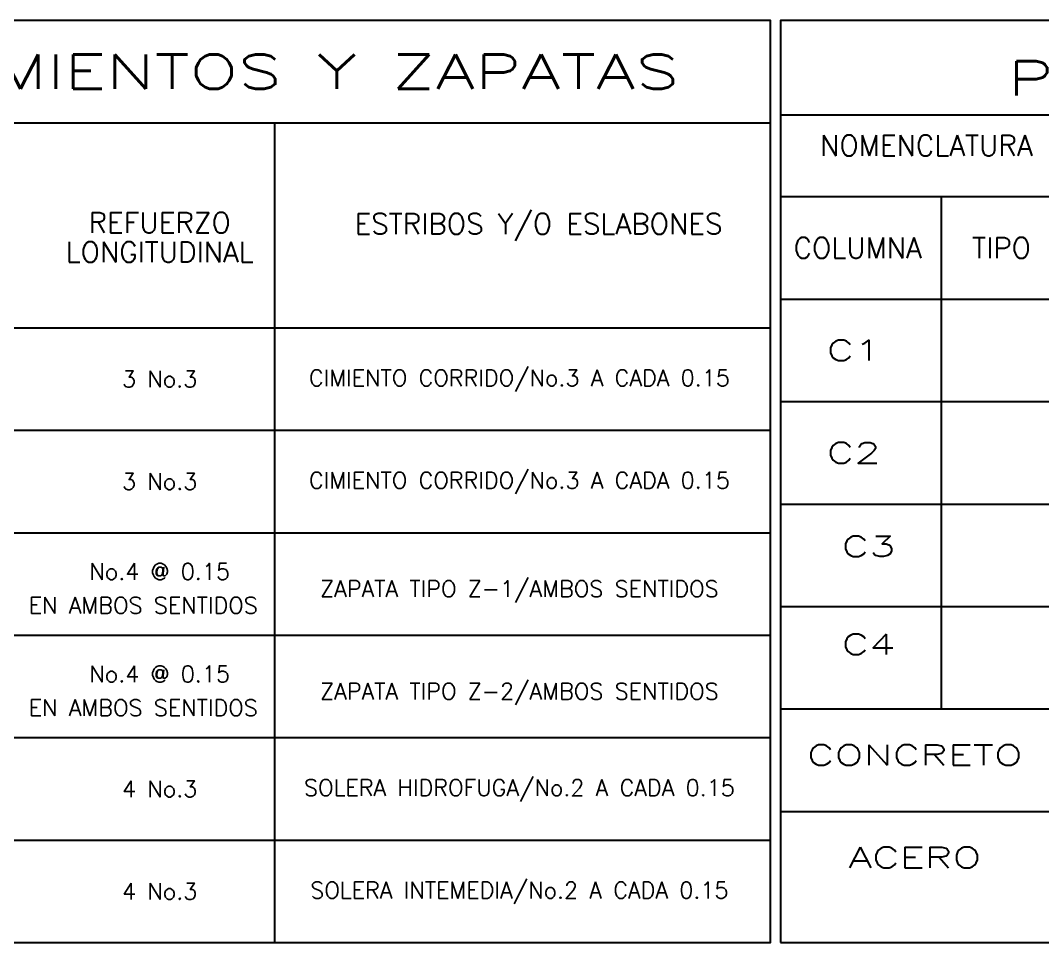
# Model space of a CAD drawing. Header units: inches. Extents: x -370 to 18, y -197 to 199.
# Drawn here: x -236.65 to -224.19, y 24.15 to 35.4 of the extents above; entities that cross this region are included whole.
import ezdxf
from ezdxf.enums import TextEntityAlignment as Align

# ---------------------------------------------------------------- set-up
doc = ezdxf.new("R2010")
doc.units = ezdxf.units.IN
doc.header["$MEASUREMENT"] = 0
for name, color, linetype in [('TEXT0002', 2, 'Continuous'), ('TEXT0003', 3, 'Continuous'), ('TEXT0006', 6, 'Continuous'), ('ZFOR0001', 1, 'Continuous'), ('ZFOR002T', 2, 'Continuous')]:
    doc.layers.add(name, color=color, linetype=linetype)
doc.styles.add('ROMANS', font='romans.shx', dxfattribs={"width": 1.35})

msp = doc.modelspace()

# ---------------------------------------------------------------- linework, layer by layer
at = {"layer": 'ZFOR0001'}
for p, q in [((-244.62428, 34.14878), (-227.50356, 34.14878)), ((-233.55205, 34.14878), (-233.55205, 24.15128)), ((-227.38175, 34.24875), (-210.26103, 34.24875)), ((-227.38175, 33.249), (-220.30019, 33.249)), ((-225.42391, 33.249), (-225.42391, 27.00056)), ((-227.38175, 31.99931), (-213.4519, 31.99931)), ((-244.62428, 31.6494), (-227.50356, 31.6494)), ((-227.38175, 30.74963), (-213.4519, 30.74963)), ((-244.62428, 30.39971), (-227.50356, 30.39971)), ((-227.38175, 29.49994), (-213.4519, 29.49994)), ((-244.62933, 29.15003), (-227.50862, 29.15003)), ((-227.38175, 28.25025), (-213.4519, 28.25025)), ((-244.62428, 27.90034), (-227.50356, 27.90034)), ((-227.38175, 27.00056), (-213.4519, 27.00056)), ((-244.62428, 26.65065), (-227.50356, 26.65065)), ((-227.38175, 25.75088), (-213.4519, 25.75088)), ((-244.62428, 25.40096), (-227.50356, 25.40096))]:
    msp.add_line(p, q, dxfattribs=at)
at = {"layer": 'ZFOR002T'}
msp.add_lwpolyline([(-244.62428, 35.39846), (-244.62428, 24.15128), (-227.50356, 24.15128), (-227.50356, 35.39846)], close=True, dxfattribs=at)
msp.add_lwpolyline([(-227.38175, 24.15128), (-210.26103, 24.15128), (-210.26103, 35.39846), (-227.38175, 35.39846), (-227.38175, 24.15128)], dxfattribs=at)

# ---------------------------------------------------------------- texts
at = {"layer": 'TEXT0002', "style": 'ROMANS'}
for s, p in [('CIMIENTO CORRIDO/No.3 A CADA 0.15', (-230.56529, 31.02456)), ('3 No.3', (-234.9517, 31.02456)), ('CIMIENTO CORRIDO/No.3 A CADA 0.15', (-230.56529, 29.77487)), ('3 No.3', (-234.9517, 29.77487)), ('No.4 @ 0.15', (-234.9517, 28.67681)), ('ZAPATA TIPO Z-1/AMBOS SENTIDOS', (-230.56529, 28.45187)), ('EN AMBOS SENTIDOS', (-235.15165, 28.26441)), ('No.4 @ 0.15', (-234.9517, 27.42712)), ('ZAPATA TIPO Z-2/AMBOS SENTIDOS', (-230.56529, 27.20218)), ('EN AMBOS SENTIDOS', (-235.15165, 27.01473)), ('SOLERA HIDROFUGA/No.2 A CADA 0.15', (-230.56529, 26.02581)), ('4 No.3', (-234.9517, 26.02581)), ('SOLERA INTEMEDIA/No.2 A CADA 0.15', (-230.56529, 24.77612)), ('4 No.3', (-234.9517, 24.77612))]:
    msp.add_text(s, height=0.19995, dxfattribs=at).set_placement(p, align=Align.MIDDLE)
at = {"layer": 'TEXT0003', "style": 'ROMANS'}
for s, height, p in [('NOMENCLATURA', 0.2499375, (-225.60303, 33.87384)), ('REFUERZO', 0.249938, (-234.9517, 32.93241)), ('ESTRIBOS Y/O ESLABONES', 0.2499375, (-230.33202, 32.89909)), ('LONGITUDINAL', 0.2499375, (-234.9517, 32.57417)), ('COLUMNA', 0.249938, (-226.44032, 32.62416)), ('TIPO', 0.249938, (-224.68659, 32.62416))]:
    msp.add_text(s, height=height, dxfattribs=at).set_placement(p, align=Align.MIDDLE)
at = {"layer": 'TEXT0003', "style": 'ROMANS', "width": 1.5}
for s, p in [('C1', (-226.49031, 31.37447)), ('C2', (-226.49031, 30.12478)), ('C3', (-226.30897, 28.98377)), ('C4', (-226.30897, 27.78901)), ('CONCRETO', (-225.74383, 26.43824)), ('ACERO', (-225.74383, 25.18855))]:
    msp.add_text(s, height=0.249938, dxfattribs=at).set_placement(p, align=Align.MIDDLE)
at = {"layer": 'TEXT0006', "style": 'ROMANS', "width": 1.5}
for s, p in [('PLANILLA DE CIMIENTOS Y ZAPATAS ', (-235.77773, 34.77362)), ('PLANILLA DE COLUMNAS', (-219.57746, 34.69259))]:
    msp.add_text(s, height=0.4165625, dxfattribs=at).set_placement(p, align=Align.MIDDLE)

doc.saveas('drawing.dxf')
